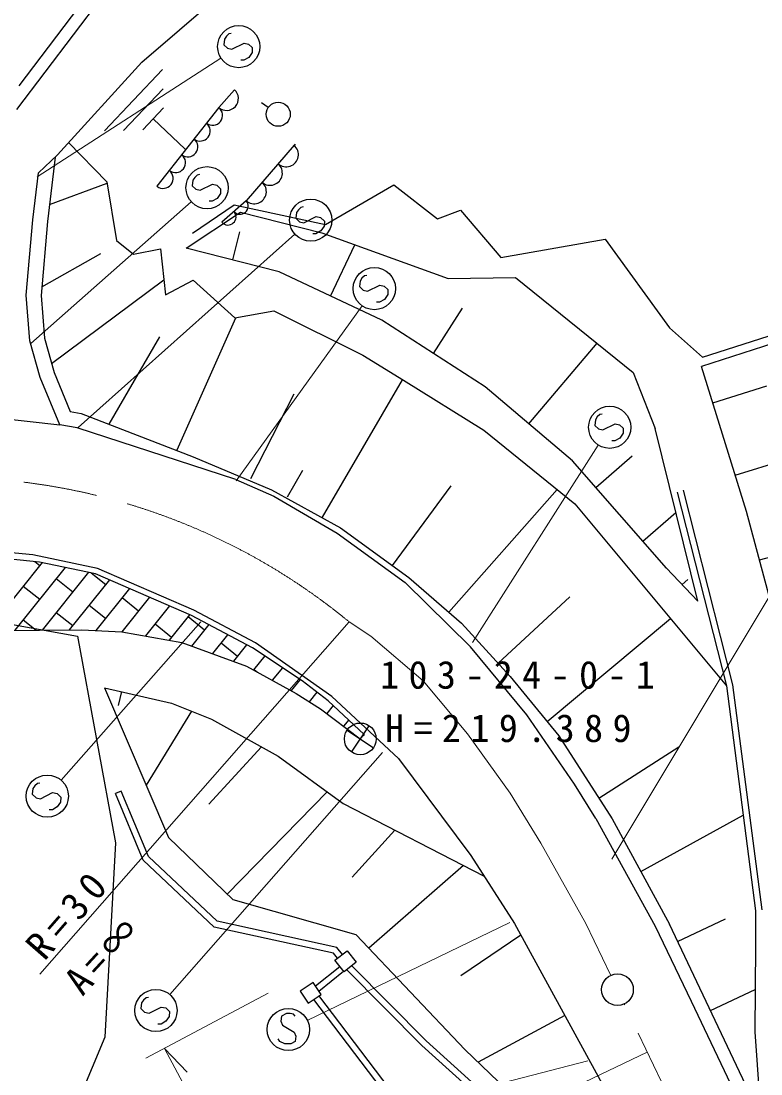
# Model space of a CAD drawing. Units: millimetres, scale not verified. Extents: x 40000 to 680000, y 20000 to 380000.
# Drawn here: x 454656 to 489710, y 288448 to 338306 of the extents above; entities that cross this region are included whole.
import ezdxf

# ---------------------------------------------------------------- set-up
doc = ezdxf.new("R2010")
doc.units = ezdxf.units.MM
doc.header["$LTSCALE"] = 1000
doc.linetypes.add('CHAIN', pattern=[18.5, 12, -1.5, 3.5, -1.5])
for name, color, linetype, lineweight in [('M-BGD', 7, 'Continuous', 25), ('M-BMK', 2, 'CHAIN', 13), ('M-BMK-OTRS', 5, 'Continuous', 25), ('M-BMK-ROW', 30, 'Continuous', 25), ('M-BMK-SRVR', 3, 'Continuous', 25), ('M-STR-HTXT', 7, 'Continuous', 13), ('M-STR-STR3', 7, 'Continuous', 25), ('M-STR-STRC', 7, 'Continuous', 25)]:
    doc.layers.add(name, color=color, linetype=linetype, lineweight=lineweight)
doc.styles.add('ＭＳ ゴシック', font='')
doc.styles.get('ＭＳ ゴシック').set_extended_font_data('MS Gothic')

msp = doc.modelspace()

# ---------------------------------------------------------------- linework, layer by layer
at = {"layer": 'M-BGD'}
for p, q in [((459809, 342176), (454551, 335232)), ((454462, 334120), (460250, 341769)), ((460371, 336352), (465954, 341149)), ((456378, 331970), (460371, 336352)), ((458610, 333103), (461364, 336005)), ((461388, 335100), (459515, 333127)), ((460420, 333151), (461411, 334195)), ((466368, 334208), (466044, 334426)), ((460916, 333673), (462425, 332241)), ((456906, 332549), (458722, 330698)), ((455479, 331114), (456378, 331970)), ((456272, 331853), (455914, 328819)), ((455217, 328890), (455479, 331114)), ((456008, 329616), (458732, 330633)), ((458722, 330698), (459175, 327915)), ((462485, 327555), (465047, 329263)), ((465047, 329263), (468914, 328274)), ((454906, 325318), (455217, 328890)), ((455914, 328819), (455608, 325315)), ((464688, 326993), (465027, 328324)), ((468914, 328274), (474893, 326116)), ((459175, 327915), (459987, 327261)), ((469318, 325285), (470465, 327714)), ((455644, 325726), (458430, 327303)), ((459987, 327261), (461256, 327520)), ((461256, 327520), (461494, 325340)), ((466890, 326431), (462485, 327555)), ((471746, 324138), (466890, 326431)), ((474893, 326116), (478085, 326161)), ((478085, 326161), (483659, 321666)), ((456100, 322095), (461415, 326058)), ((461494, 325340), (462803, 326030)), ((462803, 326030), (464792, 324251)), ((455072, 323160), (454906, 325318)), ((455608, 325315), (455765, 323283)), ((464792, 324251), (466639, 324584)), ((466639, 324584), (470844, 322492)), ((474196, 322565), (475573, 324709)), ((462049, 318004), (464837, 324259)), ((476646, 320991), (471746, 324138)), ((455561, 321426), (455072, 323160)), ((455765, 323283), (456224, 321656)), ((458830, 319211), (461237, 323348)), ((490805, 323210), (486893, 321945)), ((478714, 319238), (481945, 323048)), ((470844, 322492), (472775, 321293)), ((456224, 321656), (456991, 319814)), ((483659, 321666), (484693, 319013)), ((489029, 315089), (486893, 321945)), ((456492, 319192), (455561, 321426)), ((468943, 314809), (472730, 321320)), ((472775, 321293), (476576, 318930)), ((465542, 316641), (467600, 320646)), ((480782, 317485), (476646, 320991)), ((487427, 320231), (489996, 321031)), ((456991, 319814), (457505, 319722)), ((457505, 319722), (462808, 317677)), ((457316, 319044), (456492, 319192)), ((464839, 316593), (457316, 319044)), ((476576, 318930), (480887, 315444)), ((486716, 310831), (484693, 319013)), ((488495, 316803), (495032, 318839)), ((462808, 317677), (466517, 316108)), ((481895, 316215), (483616, 317723)), ((485233, 312405), (480782, 317485)), ((467276, 315783), (468002, 317032)), ((464839, 316593), (466637, 315813)), ((466517, 316108), (469796, 314311)), ((472254, 312521), (475026, 316294)), ((474931, 310309), (480049, 316121)), ((466637, 315813), (469633, 314062)), ((485736, 316001), (488074, 306827)), ((486020, 316090), (488368, 306866)), ((480887, 315444), (488074, 306827)), ((484120, 313675), (485676, 315038)), ((490265, 310481), (489029, 315089)), ((469796, 314311), (473033, 311954)), ((469633, 314062), (472848, 311721)), ((489647, 312785), (494218, 314011)), ((455217, 313032), (451742, 313339)), ((458286, 312390), (455217, 313032)), ((462843, 310406), (458241, 312404)), ((486716, 310831), (485233, 312405)), ((472848, 311721), (475952, 308679)), ((473033, 311954), (475526, 309793)), ((485975, 311618), (486241, 311869)), ((477253, 307904), (480660, 311034)), ((465762, 308857), (462843, 310406)), ((475526, 309793), (477835, 307267)), ((479586, 305136), (485420, 310008)), ((469384, 306321), (465762, 308857)), ((478623, 305460), (475952, 308679)), ((477835, 307267), (480142, 304458)), ((458613, 306736), (461791, 306007)), ((458613, 306736), (461642, 299640)), ((488074, 306827), (489457, 296178)), ((488368, 306866), (489751, 296216)), ((459408, 306554), (459257, 305899)), ((472544, 303381), (469384, 306321)), ((462738, 305631), (460581, 302125)), ((461791, 306007), (463685, 305255)), ((463685, 305255), (466837, 303498)), ((480879, 302163), (478623, 305460)), ((480142, 304458), (482667, 300524)), ((466049, 303937), (463558, 301228)), ((482037, 301506), (485818, 303943)), ((466837, 303498), (469923, 301251)), ((472544, 303381), (475966, 298798)), ((481880, 300550), (480879, 302163)), ((459397, 301844), (459123, 301730)), ((460442, 298571), (459123, 301730)), ((460692, 298744), (459397, 301844)), ((469152, 301812), (464427, 296958)), ((469923, 301251), (476602, 297807)), ((484014, 298036), (488870, 300697)), ((481880, 300550), (484704, 295439)), ((482667, 300524), (485370, 295533)), ((472361, 299994), (470342, 297760)), ((464698, 296697), (461642, 299640)), ((463942, 295678), (460692, 298744)), ((475966, 298798), (478039, 295568)), ((463798, 295406), (460442, 298571)), ((475612, 298318), (471130, 294410)), ((470533, 295039), (464698, 296697)), ((489457, 296178), (489448, 294463)), ((469623, 294442), (463942, 295678)), ((485756, 294723), (488024, 295795)), ((469455, 294175), (463798, 295406)), ((478039, 295568), (482991, 286513)), ((484704, 295439), (486406, 291888)), ((489697, 286462), (485370, 295533)), ((475684, 289605), (470533, 295039)), ((478342, 295013), (475498, 293099)), ((469651, 293926), (469455, 294175)), ((469529, 293830), (470101, 294281)), ((469885, 294109), (469623, 294442)), ((470101, 294281), (470532, 293734)), ((489448, 294532), (489427, 290445)), ((469960, 293283), (469529, 293830)), ((470532, 293734), (469960, 293283)), ((468604, 292614), (469756, 293541)), ((468772, 292367), (469940, 293308)), ((473640, 289794), (470088, 293384)), ((473845, 290009), (470323, 293569)), ((468489, 292783), (467879, 292369)), ((468875, 292215), (468489, 292783)), ((467879, 292369), (468264, 291801)), ((468264, 291801), (468875, 292215)), ((487316, 291452), (489438, 292454)), ((477844, 279729), (468525, 291978)), ((478151, 279817), (468762, 292158)), ((486406, 291888), (490679, 282933)), ((480417, 291219), (476313, 289003)), ((489427, 290445), (489697, 286462)), ((478688, 285260), (473640, 289794)), ((478884, 285483), (473845, 290009)), ((475684, 289605), (485238, 280448))]:
    msp.add_line(p, q, dxfattribs=at)
msp.add_circle((466841, 333891), 570, dxfattribs=at)
at = {"layer": 'M-BMK'}
for p, q in [((471223, 309181), (470206, 309851)), ((473709, 307061), (471223, 309181)), ((475815, 304558), (473709, 307061)), ((477826, 301751), (475815, 304558)), ((479285, 299373), (477826, 301751)), ((481420, 295570), (479285, 299373)), ((482591, 293116), (481420, 295570)), ((491222, 275031), (483237, 291762))]:
    msp.add_line(p, q, dxfattribs=at)
msp.add_arc((451134, 286694), 30000, 50.5264, 86.1526, dxfattribs=at)
at = {"layer": 'M-BMK-OTRS'}
msp.add_line((451788, 319702), (456492, 319192), dxfattribs=at)
at = {"layer": 'M-BMK-ROW'}
for p, q in [((469074, 328665), (472311, 330553)), ((472311, 330553), (474379, 328934)), ((462780, 328260), (464758, 329609)), ((464758, 329609), (469074, 328665)), ((474379, 328934), (475481, 329344)), ((475481, 329344), (477386, 327113)), ((477386, 327113), (482334, 327976)), ((482334, 327976), (485384, 323776)), ((485384, 323776), (486938, 322395)), ((486938, 322395), (491220, 323753)), ((451708, 310189), (457328, 309178)), ((457328, 309178), (459126, 299399)), ((459126, 299399), (458620, 290183)), ((458620, 290183), (456941, 286141))]:
    msp.add_line(p, q, dxfattribs=at)
at = {"layer": 'M-BMK-SRVR'}
for p, q in [((470102, 304734), (471347, 303897)), ((470306, 303693), (471143, 304938))]:
    msp.add_line(p, q, dxfattribs=at)
for centre in [(470725, 304316), (482914, 292439)]:
    msp.add_circle(centre, 750, dxfattribs=at)
at = {"layer": 'M-STR-HTXT'}
for p, q in [((455425, 330924), (464128, 336553)), ((455116, 323037), (462720, 329752)), ((457363, 319062), (467635, 328213)), ((464847, 316528), (470810, 324826)), ((476046, 308884), (482006, 318226)), ((482649, 298619), (491671, 313678)), ((455550, 293175), (470206, 309851)), ((463172, 309860), (456558, 302353)), ((471788, 303671), (461705, 292203)), ((477810, 295618), (468219, 290986)), ((466358, 292275), (460574, 289189)), ((461457, 289660), (462533, 288534)), ((461457, 289660), (470600, 272527)), ((467342, 281381), (484324, 289486)), ((481506, 289061), (470851, 286329))]:
    msp.add_line(p, q, dxfattribs=at)
at = {"layer": 'M-STR-STR3'}
for p, q in [((464764, 335054), (464021, 334218)), ((464021, 334218), (461096, 330483)), ((467595, 332422), (465318, 329794)), ((467636, 332474), (467595, 332422)), ((465318, 329794), (464172, 328776)), ((455538, 312686), (451741, 313065)), ((455650, 312663), (453190, 309588)), ((455317, 312708), (455542, 312528)), ((458180, 312133), (455538, 312686)), ((456747, 312433), (454367, 309459)), ((457844, 312204), (455655, 309468)), ((457984, 312174), (458666, 311629)), ((462724, 310160), (458180, 312133)), ((456323, 311903), (457104, 311278)), ((458840, 311847), (456943, 309477)), ((454761, 311552), (455542, 310927)), ((459790, 311434), (458201, 309448)), ((457884, 310653), (458665, 310029)), ((460741, 311021), (459433, 309387)), ((459446, 311004), (460227, 310380)), ((456323, 310302), (457103, 309677)), ((461691, 310609), (460554, 309187)), ((462642, 310196), (461674, 308987)), ((465624, 308621), (462724, 310160)), ((454761, 309951), (455367, 309466)), ((461008, 309755), (461789, 309130)), ((462570, 310106), (463350, 309481)), ((463545, 309724), (462735, 308711)), ((453133, 309450), (457531, 309482)), ((457531, 309482), (459438, 309386)), ((459438, 309386), (462271, 308880)), ((459446, 309404), (459476, 309380)), ((464444, 309247), (463726, 308350)), ((462271, 308880), (465340, 307761)), ((464131, 308856), (464912, 308231)), ((465343, 308770), (464717, 307988)), ((467974, 307062), (465624, 308621)), ((466199, 308240), (465670, 307579)), ((465340, 307761), (467688, 306465)), ((467036, 307685), (466559, 307088)), ((465693, 307607), (465854, 307477)), ((467873, 307130), (467447, 306598)), ((469204, 306116), (467974, 307062)), ((467688, 306465), (468848, 305739)), ((468671, 306526), (468310, 306076)), ((468678, 306536), (468671, 306526)), ((468848, 305739), (470725, 304316)), ((469444, 305892), (469143, 305516)), ((470917, 304522), (469204, 306116)), ((470178, 305209), (469940, 304911)), ((470917, 304522), (470725, 304316)), ((470912, 304526), (470861, 304462))]:
    msp.add_line(p, q, dxfattribs=at)
for centre, radius, start, end in [((464393, 334636), 560, 228.3797, 48.3797), ((463728, 333844), 474, 231.9356, 51.9356), ((463143, 333097), 474, 231.9356, 51.9356), ((462558, 332350), 474, 231.9356, 51.9356), ((467215, 331984), 580, 229.0964, 49.0964), ((467615, 332448), 32.9, 231.4708, 51.4708), ((461973, 331603), 474, 231.9356, 51.9356), ((461388, 330856), 474, 231.9356, 51.9356), ((466456, 331108), 580, 229.0964, 49.0964), ((465698, 330232), 580, 229.0964, 49.0964), ((465032, 329540), 383, 221.6379, 41.6379), ((464459, 329030), 383, 221.6379, 41.6379)]:
    msp.add_arc(centre, radius, start, end, dxfattribs=at)
at = {"layer": 'M-STR-STRC'}
for p, q in [((464382, 337586), (464293, 337453)), ((464504, 337696), (464382, 337586)), ((464615, 337718), (464504, 337696)), ((464293, 337453), (464258, 337187)), ((464258, 337187), (464435, 337020)), ((464646, 336975), (465224, 337261)), ((465224, 337261), (465434, 337216)), ((465434, 337216), (465611, 337049)), ((465611, 337049), (465600, 336817)), ((464435, 337020), (464646, 336975)), ((465443, 336584), (465210, 336452)), ((465600, 336817), (465443, 336584)), ((465210, 336452), (465066, 336452)), ((462794, 330771), (462760, 330505)), ((462883, 330904), (462794, 330771)), ((463005, 331015), (462883, 330904)), ((463116, 331036), (463005, 331015)), ((463147, 330293), (463725, 330580)), ((463725, 330580), (463936, 330535)), ((462760, 330505), (462937, 330338)), ((462937, 330338), (463147, 330293)), ((463936, 330535), (464113, 330367)), ((464101, 330135), (463945, 329902)), ((464113, 330367), (464101, 330135)), ((463711, 329770), (463567, 329770)), ((463945, 329902), (463711, 329770)), ((467707, 329235), (467672, 328969)), ((467796, 329368), (467707, 329235)), ((467918, 329479), (467796, 329368)), ((468029, 329501), (467918, 329479)), ((467672, 328969), (467849, 328802)), ((467849, 328802), (468060, 328757)), ((468060, 328757), (468638, 329044)), ((468638, 329044), (468848, 328999)), ((468848, 328999), (469025, 328832)), ((469014, 328599), (468857, 328366)), ((469025, 328832), (469014, 328599)), ((468624, 328234), (468480, 328235)), ((468857, 328366), (468624, 328234)), ((470808, 326128), (470719, 325995)), ((470930, 326239), (470808, 326128)), ((471041, 326260), (470930, 326239)), ((470719, 325995), (470684, 325729)), ((470684, 325729), (470861, 325562)), ((471072, 325517), (471650, 325804)), ((471650, 325804), (471860, 325758)), ((471860, 325758), (472037, 325591)), ((472037, 325591), (472026, 325358)), ((470861, 325562), (471072, 325517)), ((471869, 325126), (471636, 324994)), ((472026, 325358), (471869, 325126)), ((471636, 324994), (471492, 324994)), ((482080, 319670), (481957, 319559)), ((482191, 319691), (482080, 319670)), ((481868, 319426), (481834, 319160)), ((481834, 319160), (482011, 318993)), ((481957, 319559), (481868, 319426)), ((482221, 318948), (482799, 319235)), ((482799, 319235), (483010, 319190)), ((483010, 319190), (483187, 319022)), ((482011, 318993), (482221, 318948)), ((483175, 318790), (483019, 318557)), ((483187, 319022), (483175, 318790)), ((482786, 318425), (482641, 318425)), ((483019, 318557), (482786, 318425)), ((455433, 302204), (455311, 302093)), ((455544, 302225), (455433, 302204)), ((455222, 301960), (455187, 301694)), ((455187, 301694), (455365, 301527)), ((455311, 302093), (455222, 301960)), ((455575, 301482), (456153, 301768)), ((456153, 301768), (456364, 301723)), ((456364, 301723), (456540, 301556)), ((455365, 301527), (455575, 301482)), ((456529, 301324), (456373, 301091)), ((456540, 301556), (456529, 301324)), ((456139, 300959), (455995, 300959)), ((456373, 301091), (456139, 300959)), ((460369, 291809), (460335, 291543)), ((460459, 291942), (460369, 291809)), ((460581, 292052), (460459, 291942)), ((460692, 292074), (460581, 292052)), ((460335, 291543), (460512, 291376)), ((460512, 291376), (460723, 291331)), ((460723, 291331), (461301, 291617)), ((461301, 291617), (461511, 291572)), ((461511, 291572), (461688, 291405)), ((461677, 291172), (461520, 290940)), ((461688, 291405), (461677, 291172)), ((466999, 291191), (466959, 290951)), ((467239, 291311), (466999, 291191)), ((467399, 291311), (467239, 291311)), ((467559, 291271), (467399, 291311)), ((467639, 291191), (467559, 291271)), ((461287, 290807), (461143, 290808)), ((461520, 290940), (461287, 290807)), ((466959, 290951), (467039, 290751)), ((467039, 290751), (467599, 290431)), ((467599, 290431), (467679, 290231)), ((467679, 290231), (467639, 289991)), ((466919, 289991), (466839, 290111)), ((467159, 289871), (466919, 289991)), ((467439, 289871), (467159, 289871)), ((467639, 289991), (467439, 289871))]:
    msp.add_line(p, q, dxfattribs=at)
for centre in [(464968, 337096), (463469, 330414), (468382, 328878), (471394, 325638), (482544, 319069), (455897, 301603), (461045, 291452), (467319, 290551)]:
    msp.add_circle(centre, 1000, dxfattribs=at)

# ---------------------------------------------------------------- texts
at = {"layer": 'M-BMK-SRVR', "char_height": 1320, "attachment_point": 7, "style": 'ＭＳ ゴシック'}
for s, insert in [('\\T1.5;103-24-0-1', (471665, 306669)), ('\\T1.5;H=219.389', (471904, 304143))]:
    msp.add_mtext(s, dxfattribs=dict(at, insert=insert))
at = {"layer": 'M-STR-HTXT', "char_height": 1320, "attachment_point": 7, "style": 'ＭＳ ゴシック'}
for s, insert, rotation in [('\\T1.39;R=30', (455777, 293741), 48.9), ('\\T1.29;A=∞', (457568, 292094), 47.3)]:
    msp.add_mtext(s, dxfattribs=dict(at, insert=insert, rotation=rotation))

doc.saveas('drawing.dxf')
